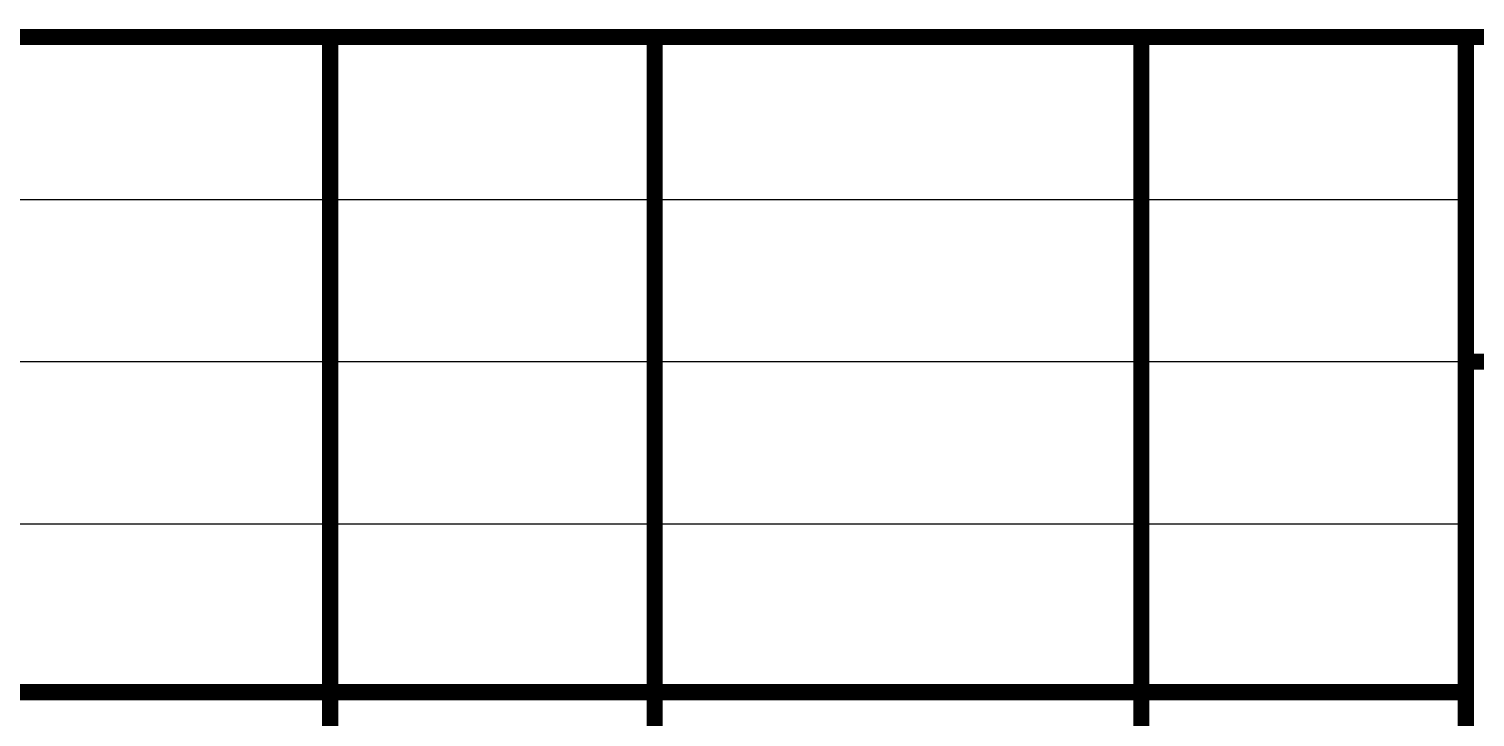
# Model space of a CAD drawing. Header units: millimetres. Extents: x 4241 to 6572, y 870 to 1291.
# Drawn here: x 4492.21 to 4536.78, y 919.96 to 941.15 of the extents above; entities that cross this region are included whole.
import ezdxf

# ---------------------------------------------------------------- set-up
doc = ezdxf.new("R2010")
doc.units = ezdxf.units.MM
doc.layers.add('00_штамп', color=7, linetype='Continuous')

msp = doc.modelspace()

# ---------------------------------------------------------------- linework, layer by layer
at = {"layer": '00_штамп', "color": 7, "linetype": 'Continuous'}
for p, q in [((4471.4956, 935.9042), (4536.4956, 935.9042)), ((4471.4956, 930.9042), (4536.4956, 930.9042)), ((4471.4956, 925.9042), (4536.4956, 925.9042))]:
    msp.add_line(p, q, dxfattribs=at)
at = {"layer": '00_штамп', "color": 7, "linetype": 'Continuous', "ltscale": 0.1, "const_width": 0.5}
msp.add_lwpolyline([(4471.4956, 940.9042), (4656.4956, 940.9042)], dxfattribs=at)
at = {"layer": '00_штамп', "color": 7, "linetype": 'Continuous', "const_width": 0.5}
for points in [[(4501.4956, 940.9042), (4501.4956, 915.9042)], [(4511.4956, 940.9042), (4511.4956, 885.9042)], [(4526.4956, 940.9042), (4526.4956, 885.9042)], [(4536.4956, 940.9042), (4536.4956, 885.9042)], [(4536.4956, 930.9042), (4656.4956, 930.9042)], [(4536.4956, 920.7234), (4471.4956, 920.7234)]]:
    msp.add_lwpolyline(points, dxfattribs=at)

doc.saveas('drawing.dxf')
